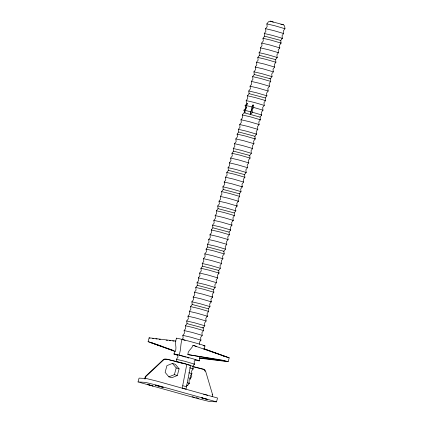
<?xml version="1.0" encoding="UTF-8"?>
<svg xmlns="http://www.w3.org/2000/svg" width="423" height="423" viewBox="0 0 423 423"><rect width="100%" height="100%" fill="white"/><g stroke="black" fill="none" stroke-linecap="round" stroke-linejoin="round"><path stroke-width="0.63" d="M245.552 108.378L244.097 110.186L244.795 112.915L244.854 110.34L246.091 108.124L246.149 105.544L247.381 103.334L247.058 104.529M250.532 114.332L250.59 111.757L251.828 109.541L251.886 106.961L253.118 104.751L250.532 114.332L252.52 112.269L252.171 110.017M169.158 359.862L190.334 365.213L190.361 366.604L186.025 389.165L182.223 388.129L186.564 365.562L186.654 364.452L185.57 363.775L166.71 359.116L164.991 359.101L163.616 359.894L145.819 376.581L145.174 378.976M168.862 376.845L174.403 374.625L176.206 367.92L172.468 363.426L166.926 365.641L165.123 372.351L168.862 376.845L171.749 377.739L177.29 375.518L179.093 368.814L175.36 364.319L172.468 363.426M148.092 341.652L149.129 337.818L175.778 341.049C174.821 344.523 177.11 348.081 175.096 351.434L148.092 341.652L148.954 341.874M138.03 381.958L139.061 378.125L146.337 378.522L157.155 381.192L217.549 398.017L216.518 401.85L209.242 401.453L198.424 398.783L138.03 381.958L145.306 382.355L156.124 385.025L216.518 401.85M144.645 378.95L145.29 376.555L163.088 359.867L164.457 359.074L168.513 359.703M175.571 341.53L176.476 338.173M174.001 353.961L174.942 351.286L150.895 342.593L151.18 342.667M244.795 112.915L245.123 111.72M245.768 109.324L246.413 106.929M199.91 357.255L199.741 357.89L225.285 361.041L187.844 354.58C187.643 350.429 192.026 348.901 192.994 345.3L196.568 346.479M199.164 360.851L199.741 357.89M204.055 349.324L204.959 345.972M212.129 396.594L212.616 394.796L205.657 371.331L204.869 369.951L203.468 369.147L192.692 366.466M199.883 358.17L199.471 358.175L228.171 361.66L229.203 357.826L203.87 348.737L226.405 356.885L225.179 356.51M190.027 379.098L191.756 376.454L191.619 373.964M246.498 103.233L246.17 100.579L247.788 98.437L247.466 95.783L249.084 93.647L248.756 90.993L250.374 88.856L250.051 86.202L251.669 84.066L251.341 81.412L252.959 79.275L252.637 76.621L254.255 74.485L253.927 71.831L255.545 69.689L255.222 67.035L256.84 64.899L256.512 62.244L258.13 60.108L257.808 57.454L259.426 55.318L259.098 52.663L260.716 50.527L260.394 47.873L262.011 45.737L261.684 43.083L263.302 40.941L262.979 38.287L264.597 36.151L264.269 33.496L265.887 31.36L265.565 28.706L267.183 26.57L266.855 23.915L268.473 21.779L270.17 21.15L283.463 24.788L284.647 26.078L284.97 28.732L283.352 30.868L283.68 33.523L282.062 35.659L282.384 38.313L280.766 40.455L281.094 43.104L279.476 45.245L279.799 47.899L278.181 50.036L278.508 52.69L276.891 54.826L277.213 57.48L275.595 59.617L275.923 62.271L274.305 64.407L274.627 67.061L273.009 69.198L273.337 71.852L271.719 73.993L272.042 76.648L270.424 78.784L270.752 81.438L269.134 83.574L269.456 86.229L267.838 88.365L268.166 91.019L266.548 93.155L266.871 95.809L265.253 97.946L265.581 100.6L263.963 102.741L264.285 105.396L262.667 107.532L262.995 110.186L261.377 112.322L261.7 114.977L260.082 117.113L260.409 119.767L258.791 121.903L259.114 124.558L257.496 126.694L257.824 129.348L256.206 131.49L256.528 134.144L254.91 136.28L255.238 138.934L253.62 141.071L253.943 143.725L252.325 145.861L252.653 148.515L251.035 150.651L251.357 153.306L249.739 155.442L250.067 158.096L248.449 160.238L248.772 162.892L247.154 165.028L247.481 167.682L245.863 169.819L246.186 172.473L244.568 174.609L244.896 177.263L243.278 179.4L243.6 182.054L241.982 184.19L242.31 186.844L240.692 188.986L241.015 191.64L239.397 193.776L239.725 196.431L238.107 198.567L238.429 201.221L236.811 203.357L237.139 206.012L235.521 208.148L235.844 210.802L234.226 212.938L234.554 215.593L232.936 217.734L233.258 220.383L231.64 222.524L231.968 225.179L230.35 227.315L230.672 229.969L229.055 232.105L229.382 234.76L227.764 236.896L228.087 239.55L226.469 241.686L226.797 244.341L225.179 246.482L225.501 249.131L223.883 251.273L224.211 253.927L222.593 256.063L222.916 258.717L221.298 260.854L221.626 263.508L220.008 265.644L220.33 268.298L218.712 270.434L219.04 273.089L217.422 275.23L217.745 277.879L216.127 280.021L216.454 282.675L214.836 284.811L215.159 287.466L213.541 289.602L213.869 292.256L212.251 294.392L212.573 297.046L210.955 299.183L211.283 301.837L209.665 303.978L209.988 306.627L208.37 308.769L208.698 311.423L207.08 313.559L207.402 316.214L205.784 318.35L206.112 321.004L204.494 323.14L204.817 325.795L203.199 327.931L203.526 330.585L201.908 332.727L202.231 335.376L200.613 337.517L200.941 340.171L199.323 342.307L199.582 344.428M182.176 339.288L183.148 338.009L182.826 335.354L184.439 333.213L184.116 330.564L185.734 328.422L185.411 325.768L187.024 323.632L186.702 320.978L188.32 318.842L187.997 316.187L189.61 314.051L189.287 311.397L190.905 309.261L190.583 306.606L192.195 304.465L191.873 301.816L193.491 299.674L193.168 297.02L194.781 294.884L194.458 292.23L196.076 290.093L195.754 287.439L197.367 285.303L197.044 282.649L198.662 280.512L198.339 277.858L199.952 275.717L199.63 273.068L201.248 270.926L200.925 268.272L202.538 266.136L202.215 263.481L203.833 261.345L203.511 258.691L205.129 256.555L204.801 253.9L206.419 251.764L206.096 249.11L207.714 246.969L207.386 244.32L209.004 242.178L208.682 239.524L210.3 237.388L209.972 234.733L211.59 232.597L211.267 229.943L212.885 227.807L212.558 225.152L214.175 223.016L213.853 220.362L215.471 218.22L215.143 215.571L216.761 213.43L216.439 210.776L218.056 208.639L217.729 205.985L219.347 203.849L219.024 201.195L220.642 199.059L220.314 196.404L221.932 194.268L221.61 191.614L223.228 189.472L222.9 186.823L224.518 184.682L224.195 182.027L225.813 179.891L225.485 177.237L227.103 175.101L226.781 172.447L228.399 170.31L228.071 167.656L229.689 165.52L229.366 162.866L230.984 160.729L230.657 158.075L232.275 155.934L231.952 153.279L233.57 151.143L233.242 148.489L234.86 146.353L234.538 143.698L236.156 141.562L235.828 138.908L237.446 136.772L237.123 134.117L238.741 131.981L238.413 129.327L240.031 127.186L239.709 124.531L241.327 122.395L240.999 119.741L242.617 117.605L242.294 114.95L243.912 112.814L244.494 112.846L260.082 117.113M176.682 361.961L176.359 359.312L177.977 357.171L177.655 354.516M195.77 359.333L194.152 361.475L194.474 364.124L192.856 366.265L193.184 368.919L191.566 371.056L191.889 373.71L190.271 375.846L190.599 378.5L188.981 380.637L189.303 383.291L187.685 385.427L187.103 385.395M245.747 107.648L245.393 105.396L246.842 103.587M252.367 109.282L253.816 107.474L253.462 105.227M266.855 23.915L274.791 25.75L284.97 28.732L284.319 28.695M265.565 28.706L273.496 30.541L283.68 33.523L283.024 33.486M264.269 33.496L272.206 35.331L282.384 38.313L281.734 38.276M264.597 36.151L280.766 40.455M262.979 38.287L270.91 40.122L281.094 43.104L280.438 43.072M261.684 43.083L269.62 44.917L279.799 47.899L279.148 47.862M260.394 47.873L268.325 49.708L278.508 52.69L277.853 52.653M259.098 52.663L267.035 54.498L277.213 57.48L276.563 57.443M259.426 55.318L275.595 59.617M257.808 57.454L265.739 59.289L275.923 62.271L275.267 62.234M256.512 62.244L264.449 64.079L274.627 67.061M255.222 67.035L263.154 68.87L273.337 71.852M253.927 71.831L261.863 73.665L272.042 76.648M254.255 74.485L270.424 78.784L269.842 78.752M252.637 76.621L260.568 78.456L270.752 81.438M251.341 81.412L259.278 83.246L269.456 86.229M250.051 86.202L257.982 88.037L268.166 91.019M248.756 90.993L256.692 92.827L266.871 95.809M249.084 93.647L265.253 97.946M247.466 95.783L255.397 97.618L265.581 100.6L264.925 100.568M246.17 100.579L254.107 102.414L264.285 105.396M244.88 105.369L245.393 105.396M243.585 110.16L244.097 110.186M261.187 114.95L261.7 114.977L252.52 112.269M242.294 114.95L250.226 116.785L260.409 119.767L259.754 119.73M240.999 119.741L248.936 121.575L259.114 124.558L258.464 124.521M239.709 124.531L247.64 126.366L257.824 129.348L257.168 129.316M238.413 129.327L246.35 131.162L256.528 134.144L255.878 134.107M238.741 131.981L254.91 136.28M237.123 134.117L245.054 135.952L255.238 138.934L254.583 138.897M235.828 138.908L243.764 140.743L253.943 143.725L253.292 143.688M234.538 143.698L242.469 145.533L252.653 148.515L251.997 148.478M233.242 148.489L241.179 150.324L251.357 153.306M233.57 151.143L249.739 155.442L249.158 155.41M231.952 153.279L239.883 155.114L250.067 158.096M230.657 158.075L238.593 159.91L248.772 162.892M229.366 162.866L237.298 164.7L247.481 167.682M228.071 167.656L236.008 169.491L246.186 172.473L245.536 172.436M228.399 170.31L244.568 174.609M226.781 172.447L234.712 174.281L244.896 177.263M225.485 177.237L233.422 179.072L243.6 182.054M224.195 182.027L232.127 183.862L242.31 186.844L241.655 186.813M222.9 186.823L230.836 188.658L241.015 191.64L240.364 191.603M223.228 189.472L239.397 193.776M221.61 191.614L229.541 193.448L239.725 196.431M220.314 196.404L228.251 198.239L238.429 201.221L237.779 201.184M219.024 201.195L226.955 203.029L237.139 206.012L236.483 205.975M217.729 205.985L225.665 207.82L235.844 210.802L235.193 210.765M218.056 208.639L234.226 212.938M216.439 210.776L224.37 212.61L234.554 215.593L233.898 215.561M215.143 215.571L223.08 217.406L233.258 220.383L232.608 220.351M213.853 220.362L221.784 222.197L231.968 225.179L231.312 225.142M212.558 225.152L220.494 226.987L230.672 229.969L230.022 229.932M212.885 227.807L229.055 232.105M211.267 229.943L219.199 231.778L229.382 234.76M209.972 234.733L217.908 236.568L228.087 239.55M208.682 239.524L216.613 241.359L226.797 244.341M207.386 244.32L215.323 246.149L225.501 249.131M207.714 246.969L223.883 251.273L223.302 251.241M206.096 249.11L214.027 250.945L224.211 253.927M204.801 253.9L212.737 255.735L222.916 258.717L222.265 258.68M203.511 258.691L211.442 260.526L221.626 263.508M202.215 263.481L210.152 265.316L220.33 268.298M202.538 266.136L218.712 270.434M200.925 268.272L208.856 270.107L219.04 273.089L218.384 273.057M199.63 273.068L207.566 274.897L217.745 277.879L217.094 277.848M198.339 277.858L206.271 279.693L216.454 282.675M197.044 282.649L204.981 284.483L215.159 287.466L214.509 287.429M197.367 285.303L213.541 289.602M195.754 287.439L203.685 289.274L213.869 292.256L213.213 292.219M194.458 292.23L202.395 294.064L212.573 297.046L211.923 297.009M193.168 297.02L201.099 298.855L211.283 301.837L210.628 301.805M191.873 301.816L199.809 303.645L209.988 306.627L209.337 306.596M192.195 304.465L208.37 308.769M190.583 306.606L198.514 308.441L208.698 311.423L208.042 311.386M189.287 311.397L197.224 313.232L207.402 316.214L206.752 316.177M187.997 316.187L195.928 318.022L206.112 321.004M186.702 320.978L194.638 322.812L204.817 325.795M187.024 323.632L203.199 327.931L202.617 327.899M185.411 325.768L193.343 327.603L203.526 330.585M184.116 330.564L192.053 332.393L202.231 335.376M182.826 335.354L190.757 337.189L200.941 340.171M176.359 359.312L184.296 361.142L194.474 364.124L193.824 364.092M192.528 368.882L193.184 368.919L189.546 367.761M189.943 378.463L190.599 378.5L188.822 377.892M145.29 376.555L145.819 376.581M188.653 383.254L189.303 383.291L187.526 382.683M212.087 394.765L212.616 394.796M152.592 338.479L153.887 338.643M155.833 338.886L157.129 339.045M159.074 339.288L160.37 339.452M166.207 340.177L167.503 340.341M169.449 340.578L170.744 340.742M172.69 340.986L173.985 341.144M187.844 354.58L221.24 359.925L228.171 361.66M280.861 24.222L283.463 24.788M246.149 105.544L251.886 106.961M244.854 110.34L250.59 111.757M177.787 362.114L178.823 362.352M192.772 366.63L203.31 369.358M229.203 357.826L222.403 355.616M179.86 362.596L182.091 363.172M203.622 394.215L207.651 395.315M253.816 107.474L262.995 110.186M186.157 364.256L192.856 366.265M182.873 385.734L186.67 386.77M273.364 22.192L270.17 21.15M195.902 397.52L198.588 398.292M192.09 396.689L194.776 397.461M188.875 372.737L191.889 373.71M185.147 340.351L182.049 339.394C180.209 344.47 181.287 350.048 178.924 355.04L185.66 357.123M186.887 357.498L188.727 358.07M176.206 367.92L179.093 368.814M174.403 374.625L177.29 375.518M149.52 342.059L152.121 342.968M151.772 342.789L154.897 343.867M186.633 385.067L187.685 385.427M192.994 345.3L224.137 356.15M155.511 344.079L162.284 346.458M153.163 343.328L172.806 350.218M174.725 351.28L175.096 351.434M149.129 337.818L149.938 338.241M203.87 369.66L204.335 369.919M204.462 370.13L205.129 371.304M177.523 355.23A13.155 0.365 15.1 0 1 177.877 354.781A13.155 0.365 15.1 0 1 196.018 359.693A13.155 0.365 15.1 0 1 194.876 359.931M176.798 338.432A14.895 0.418 15.1 0 1 192.703 342.181A14.895 0.418 15.1 0 1 203.119 345.633M156.753 385.559L155.172 385.21L163.241 387.42L156.753 385.559M148.494 384.687L147.378 384.444L153.073 386.003L148.494 384.687M202.585 398.048L201.47 397.805L207.17 399.365L202.585 398.048"/></g></svg>
